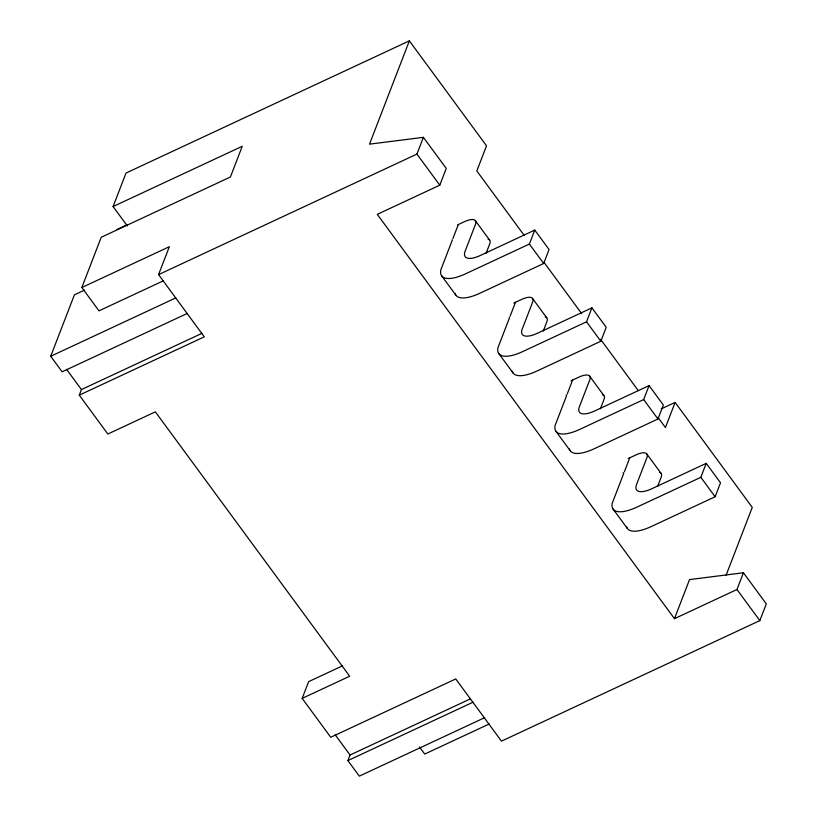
<?xml version="1.0" encoding="UTF-8"?>
<svg xmlns="http://www.w3.org/2000/svg" width="817" height="817" viewBox="0 0 817 817"><rect width="100%" height="100%" fill="white"/><g stroke="black" fill="none" stroke-linecap="round" stroke-linejoin="round"><path stroke-width="1.23" d="M187.144 313.493L62.133 371.817L50.705 356.273L74.408 294.845L84.641 290.076M163.461 280.772L98.98 310.848L81.843 287.523L101.237 237.267L230.414 177.003L242.261 146.284L113.083 206.558L127.37 225.992M113.083 206.558L126.012 173.051L409.368 40.85L486.523 145.824L476.822 170.947L524.351 235.613M409.368 40.85L369.509 144.16L423.39 137.327L446.256 168.435L439.791 185.183L377.28 214.35L674.464 618.673L689.548 579.59L743.429 572.758L766.295 603.865L759.83 620.614L501.475 741.152L455.753 678.947L330.742 737.271L302.167 698.392L349.676 676.231L155.363 411.86L107.854 434.021L79.28 395.152L81.434 389.566L201.86 333.377M79.28 395.152L204.291 336.829L158.569 274.614L169.344 246.703L81.843 287.523M158.569 274.614L416.925 154.086L423.39 137.327M452.935 238.503L458.327 224.542M302.167 698.392L308.632 681.644L342.558 665.814M486.115 253.26L489.679 244.038A18.086 6.465 -36.3 0 0 488.066 239.115M452.128 239.728A3.799 1.358 -36.3 0 1 452.148 240.555L440.802 269.947A40.227 14.379 -36.3 0 0 465.7 273.766L529.385 244.048L534.767 230.088L549.055 249.522L543.673 263.483L479.988 293.201A40.227 14.379 -36.3 0 1 455.1 293.497M510.084 316.261L515.476 302.3M484.328 717.826L359.317 776.15L347.889 760.596L350.044 755.01L470.469 698.831M543.264 331.018L546.828 321.796A18.086 6.465 -36.3 0 0 545.215 316.873M509.144 317.364A3.799 1.358 -36.3 0 1 509.297 318.313L497.951 347.705A40.227 14.379 -36.3 0 0 522.849 351.514L586.535 321.806L591.917 307.846L606.214 327.28L600.822 341.24L537.137 370.959A40.227 14.379 -36.3 0 1 512.259 371.255M567.233 394.019L572.625 380.058M600.413 408.776L603.977 399.544A18.086 6.465 -36.3 0 0 602.364 394.631M566.11 395.04A3.799 1.358 -36.3 0 1 566.447 396.071L555.1 425.453A40.227 14.379 -36.3 0 0 579.999 429.272L643.684 399.564L649.076 385.604L663.363 405.038L657.971 418.998L594.286 448.717A40.227 14.379 -36.3 0 1 569.408 449.013M624.382 471.777L629.774 457.816M726.119 575.158L752.273 507.388L675.118 402.413L665.416 427.546L657.879 417.283M657.562 486.534L661.127 477.302A18.086 6.465 -36.3 0 0 659.523 472.389M623.024 472.757A3.799 1.358 -36.3 0 1 623.596 473.829L612.25 503.211A40.227 14.379 -36.3 0 0 637.148 507.03L700.833 477.312L706.225 463.351L720.512 482.796L715.12 496.756L651.435 526.465A40.227 14.379 -36.3 0 1 626.557 526.761M674.464 618.673L736.965 589.517L743.429 572.758M117.086 229.424L127.309 224.655M50.705 356.273L175.716 297.95M457.847 224.767L464.577 221.632A18.086 6.465 -36.3 0 1 475.392 224.593L465.149 251.125A25.827 9.232 -36.3 0 0 480.6 255.364L534.767 230.088M513.873 303.046L521.726 299.39A18.086 6.465 -36.3 0 1 532.541 302.351L522.298 328.873A25.827 9.232 -36.3 0 0 537.749 333.122L591.917 307.846M571.022 380.804L578.875 377.137A18.086 6.465 -36.3 0 1 589.69 380.109L579.447 406.631A25.827 9.232 -36.3 0 0 594.899 410.869L649.076 385.604M661.27 408.878L675.118 402.413M628.171 458.562L636.024 454.895A18.086 6.465 -36.3 0 1 646.839 457.867L636.606 484.389A25.827 9.232 -36.3 0 0 652.048 488.627L706.225 463.351M347.889 760.596L472.9 702.273M489.22 723.974L424.738 754.06L419.519 746.963M543.969 262.298L581.684 313.616M600.546 339.269L638.261 390.597M529.385 244.048L543.673 263.483M586.535 321.806L600.822 341.24M643.684 399.564L657.971 418.998M700.833 477.312L715.12 496.756M475.32 220.621L489.608 240.065M532.47 298.379L546.757 317.813M589.619 376.137L603.906 395.571M646.768 453.884L661.055 473.329M416.925 154.086L439.791 185.183M736.965 589.517L759.83 620.614M441.537 275.656L455.825 295.09M498.687 353.414L512.974 372.848M555.836 431.172L570.123 450.606M612.985 508.92L627.272 528.364M66.524 369.284L81.434 389.566M335.133 734.728L350.044 755.01"/></g></svg>
